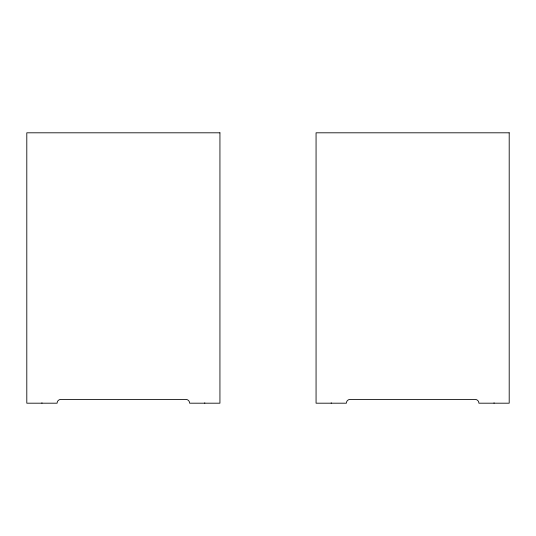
<?xml version="1.0" encoding="UTF-8"?>
<svg xmlns="http://www.w3.org/2000/svg" width="536" height="536" viewBox="0 0 536 536"><rect width="100%" height="100%" fill="white"/><g stroke="black" fill="none" stroke-linecap="round" stroke-linejoin="round"><path stroke-width="0.8" d="M494.051 402.804L494.051 403.193M331.215 402.804L331.215 403.193M204.785 402.804L204.785 403.193M41.949 402.804L41.949 403.193M219.934 132.807L26.8 132.807L26.8 403.193L57.097 403.193A3.786 3.786 0 0 1 60.883 399.407L185.851 399.407A3.786 3.786 0 0 1 189.637 403.193L219.934 403.193L219.934 132.807M509.2 132.807L316.066 132.807L316.066 403.193L346.363 403.193A3.786 3.786 0 0 1 350.149 399.407L475.117 399.407A3.786 3.786 0 0 1 478.903 403.193L509.2 403.193L509.2 132.807"/></g></svg>
